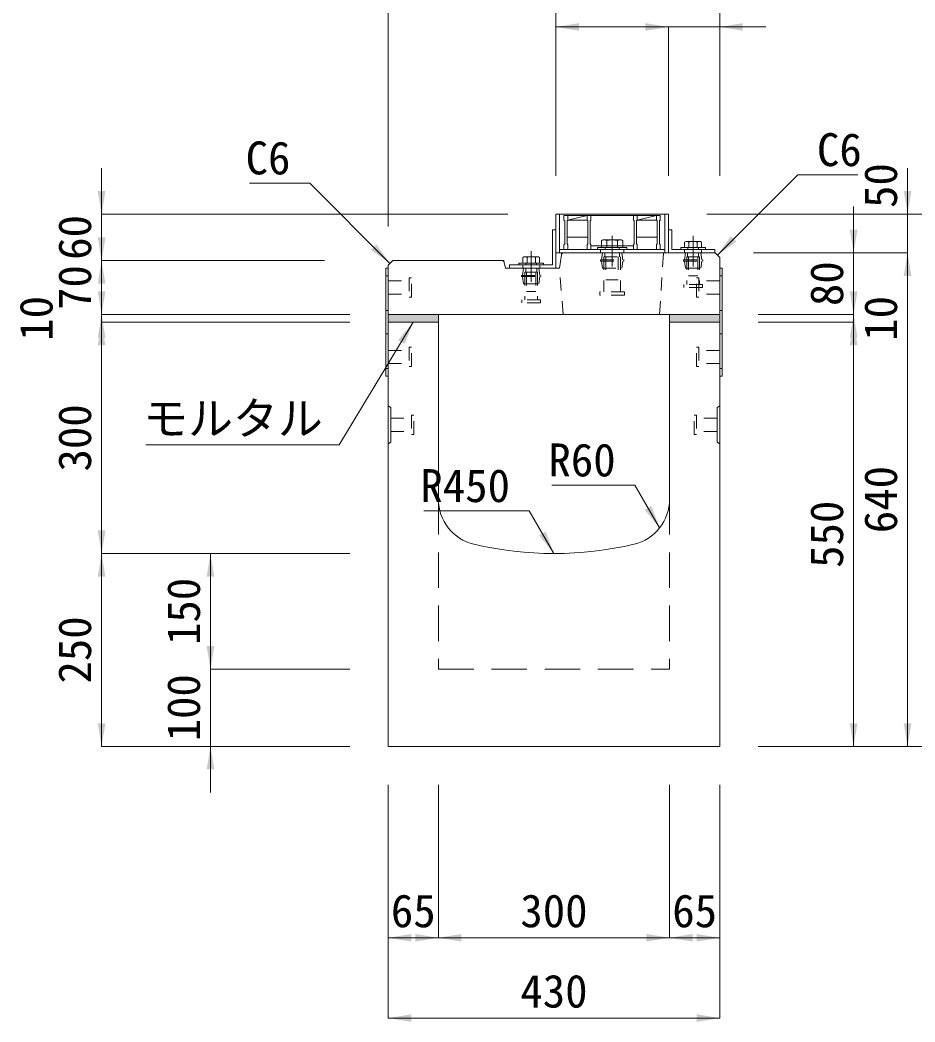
# Model space of a CAD drawing. Units: millimetres at full size. Extents: x -1934 to 78146, y -143454 to -112471.
# Drawn here: x 591 to 1752, y -134766 to -133467 of the extents above; entities that cross this region are included whole.
import ezdxf
from ezdxf.enums import TextEntityAlignment as Align

# ---------------------------------------------------------------- set-up
doc = ezdxf.new("R2010")
doc.units = ezdxf.units.MM
doc.header["$LTSCALE"] = 23
for name, pattern in [('CHAIN', [18.5, 12, -1.5, 3.5, -1.5]), ('USER1', [3, 2, -1]), ('USER2', [1.35, 0.75, -0.6])]:
    doc.linetypes.add(name, pattern=pattern)
for name, color, linetype, lineweight in [('インサート', 92, 'USER2', 9), ('グレーチング', 7, 'Continuous', 9), ('ジョイント', 7, 'Continuous', 5), ('モルタル', 7, 'Continuous', 13), ('作業エリア', 11, 'Continuous', 13), ('受枠', 3, 'Continuous', 13), ('寸法線', 7, 'Continuous', 13), ('引出線', 4, 'Continuous', 13), ('本体', 2, 'Continuous', 13)]:
    doc.layers.add(name, color=color, linetype=linetype, lineweight=lineweight)
doc.layers.add('ハッチング_モルタル', color=30, linetype='Continuous')
doc.styles.add('ＭＳ ゴシック', font='')
doc.styles.get('ＭＳ ゴシック').set_extended_font_data('MS Gothic')

# ---------------------------------------------------------------- blocks, each defined once
blk = doc.blocks.new('filled_arrow')
at = {"color": 0, "linetype": 'Continuous', "lineweight": -2}
blk.add_solid([(7.5, 1.25), (0, 0), (7.5, -1.25)], dxfattribs=at)

msp = doc.modelspace()

# ---------------------------------------------------------------- hatches: boundary and pattern name
at = {"layer": 'ハッチング_モルタル'}
for points in [[(1068.76, -133848.69), (1068.76, -133858.69), (1133.76, -133858.69), (1133.76, -133848.69)], [(1433.76, -133848.69), (1433.76, -133858.69), (1498.76, -133858.69), (1498.76, -133848.69)]]:
    msp.add_hatch(color=256, dxfattribs=at).paths.add_polyline_path(points)

# ---------------------------------------------------------------- linework, layer by layer
at = {"layer": 'インサート', "linetype": 'Continuous'}
for p, q in [((1378.26, -133761.89), (1340.26, -133761.89)), ((1340.26, -133761.89), (1340.26, -133764.19)), ((1378.26, -133761.89), (1378.26, -133764.19)), ((1448.26, -133761.89), (1480.26, -133761.89)), ((1448.26, -133761.89), (1448.26, -133764.19)), ((1480.26, -133761.89), (1480.26, -133764.19)), ((1378.26, -133764.19), (1340.26, -133764.19)), ((1448.26, -133764.19), (1480.26, -133764.19)), ((1238.26, -133781.89), (1270.26, -133781.89)), ((1238.26, -133781.89), (1238.26, -133784.19)), ((1238.26, -133784.19), (1270.26, -133784.19)), ((1270.26, -133781.89), (1270.26, -133784.19))]:
    msp.add_line(p, q, dxfattribs=at)
at = {"layer": 'インサート', "linetype": 'Continuous', "lineweight": 13}
for p, q in [((1347.27, -133751.89), (1345.41, -133752.73)), ((1345.41, -133752.73), (1345.41, -133761.89)), ((1373.11, -133761.89), (1345.41, -133761.89)), ((1371.26, -133751.89), (1347.27, -133751.89)), ((1371.26, -133751.89), (1373.11, -133752.73)), ((1373.11, -133752.73), (1373.11, -133761.89)), ((1454.78, -133753.89), (1453.31, -133754.73)), ((1453.31, -133754.73), (1453.31, -133761.89)), ((1453.31, -133761.89), (1475.21, -133761.89)), ((1454.78, -133753.89), (1473.75, -133753.89)), ((1473.75, -133753.89), (1475.21, -133754.73)), ((1475.21, -133754.73), (1475.21, -133761.89)), ((1244.78, -133773.89), (1243.31, -133774.73)), ((1243.31, -133774.73), (1243.31, -133781.89)), ((1244.78, -133773.89), (1263.75, -133773.89)), ((1263.75, -133773.89), (1265.21, -133774.73)), ((1265.21, -133774.73), (1265.21, -133781.89)), ((1243.31, -133781.89), (1265.21, -133781.89))]:
    msp.add_line(p, q, dxfattribs=at)
at = {"layer": 'インサート'}
for p, q in [((1350.26, -133761.89), (1350.26, -133764.19)), ((1368.26, -133761.89), (1368.26, -133764.19)), ((1457.26, -133761.89), (1457.26, -133764.19)), ((1471.26, -133761.89), (1471.26, -133764.19)), ((1345.51, -133777.94), (1346.76, -133768.69)), ((1346.76, -133768.69), (1371.76, -133768.69)), ((1348.36, -133773.69), (1370.16, -133773.69)), ((1348.36, -133773.69), (1348.36, -133819.19)), ((1349.81, -133768.69), (1349.81, -133773.69)), ((1351.26, -133773.69), (1351.26, -133803.69)), ((1367.26, -133773.69), (1367.26, -133803.69)), ((1368.71, -133768.69), (1368.71, -133773.69)), ((1370.16, -133773.69), (1370.16, -133819.19)), ((1373.01, -133777.94), (1371.76, -133768.69)), ((1453.01, -133777.94), (1454.26, -133768.69)), ((1454.26, -133768.69), (1474.26, -133768.69)), ((1456.01, -133773.69), (1472.51, -133773.69)), ((1456.01, -133773.69), (1456.01, -133809.69)), ((1457.14, -133768.69), (1457.14, -133773.69)), ((1458.26, -133773.69), (1458.26, -133798.69)), ((1470.26, -133773.69), (1470.26, -133798.69)), ((1471.39, -133768.69), (1471.39, -133773.69)), ((1472.51, -133773.69), (1472.51, -133809.69)), ((1475.51, -133777.94), (1474.26, -133768.69)), ((1247.26, -133781.89), (1247.26, -133784.19)), ((1261.26, -133781.89), (1261.26, -133784.19)), ((1344.26, -133777.94), (1374.26, -133777.94)), ((1344.26, -133777.94), (1344.26, -133779.44)), ((1344.26, -133779.44), (1374.26, -133779.44)), ((1345.51, -133779.44), (1346.76, -133788.69)), ((1373.01, -133779.44), (1371.76, -133788.69)), ((1374.26, -133777.94), (1374.26, -133779.44)), ((1451.76, -133777.94), (1476.76, -133777.94)), ((1451.76, -133777.94), (1451.76, -133779.44)), ((1451.76, -133779.44), (1476.76, -133779.44)), ((1453.01, -133779.44), (1454.26, -133788.69)), ((1475.51, -133779.44), (1474.26, -133788.69)), ((1476.76, -133777.94), (1476.76, -133779.44)), ((1241.76, -133797.94), (1266.76, -133797.94)), ((1241.76, -133797.94), (1241.76, -133799.44)), ((1241.76, -133799.44), (1266.76, -133799.44)), ((1243.01, -133797.94), (1244.26, -133788.69)), ((1243.01, -133799.44), (1244.26, -133808.69)), ((1244.26, -133788.69), (1264.26, -133788.69)), ((1246.01, -133793.69), (1262.51, -133793.69)), ((1246.01, -133793.69), (1246.01, -133829.69)), ((1247.14, -133788.69), (1247.14, -133793.69)), ((1248.26, -133793.69), (1248.26, -133818.69)), ((1260.26, -133793.69), (1260.26, -133818.69)), ((1261.39, -133788.69), (1261.39, -133793.69)), ((1262.51, -133793.69), (1262.51, -133829.69)), ((1265.51, -133797.94), (1264.26, -133788.69)), ((1265.51, -133799.44), (1264.26, -133808.69)), ((1266.76, -133797.94), (1266.76, -133799.44)), ((1346.76, -133788.69), (1371.76, -133788.69)), ((1454.26, -133788.69), (1474.26, -133788.69)), ((1458.26, -133798.69), (1470.26, -133798.69)), ((1068.76, -133805.19), (1095.76, -133805.19)), ((1068.76, -133805.19), (1068.76, -133822.19)), ((1098.76, -133801.19), (1095.76, -133801.19)), ((1095.76, -133801.19), (1095.76, -133826.19)), ((1098.76, -133826.19), (1098.76, -133801.19)), ((1244.26, -133808.69), (1264.26, -133808.69)), ((1351.26, -133803.69), (1367.26, -133803.69)), ((1452.26, -133813.69), (1452.26, -133809.69)), ((1476.26, -133809.69), (1452.26, -133809.69)), ((1476.26, -133813.69), (1452.26, -133813.69)), ((1468.76, -133801.19), (1471.76, -133801.19)), ((1468.76, -133826.19), (1468.76, -133801.19)), ((1471.76, -133801.19), (1471.76, -133826.19)), ((1498.76, -133805.19), (1471.76, -133805.19)), ((1476.26, -133809.69), (1476.26, -133813.69)), ((1498.76, -133805.19), (1498.76, -133822.19)), ((1068.76, -133822.19), (1095.76, -133822.19)), ((1095.76, -133826.19), (1098.76, -133826.19)), ((1248.26, -133818.69), (1260.26, -133818.69)), ((1343.26, -133823.69), (1343.26, -133819.19)), ((1375.26, -133819.19), (1343.26, -133819.19)), ((1375.26, -133823.69), (1343.26, -133823.69)), ((1375.26, -133819.19), (1375.26, -133823.69)), ((1471.76, -133826.19), (1468.76, -133826.19)), ((1498.76, -133822.19), (1471.76, -133822.19)), ((1242.26, -133833.69), (1242.26, -133829.69)), ((1266.26, -133829.69), (1242.26, -133829.69)), ((1266.26, -133833.69), (1242.26, -133833.69)), ((1266.26, -133829.69), (1266.26, -133833.69)), ((1098.76, -133891.19), (1095.76, -133891.19)), ((1095.76, -133891.19), (1095.76, -133916.19)), ((1098.76, -133916.19), (1098.76, -133891.19)), ((1468.76, -133891.19), (1471.76, -133891.19)), ((1468.76, -133916.19), (1468.76, -133891.19)), ((1471.76, -133891.19), (1471.76, -133916.19)), ((1068.76, -133895.19), (1095.76, -133895.19)), ((1068.76, -133895.19), (1068.76, -133912.19)), ((1498.76, -133895.19), (1471.76, -133895.19)), ((1498.76, -133895.19), (1498.76, -133912.19)), ((1068.76, -133912.19), (1095.76, -133912.19)), ((1095.76, -133916.19), (1098.76, -133916.19)), ((1471.76, -133916.19), (1468.76, -133916.19)), ((1498.76, -133912.19), (1471.76, -133912.19)), ((1101.96, -133979.19), (1098.96, -133979.19)), ((1098.96, -133979.19), (1098.96, -134004.19)), ((1101.96, -134004.19), (1101.96, -133979.19)), ((1465.56, -133979.19), (1468.56, -133979.19)), ((1465.56, -134004.19), (1465.56, -133979.19)), ((1468.56, -133979.19), (1468.56, -134004.19)), ((1071.96, -133983.19), (1098.96, -133983.19)), ((1071.96, -133983.19), (1071.96, -134000.19)), ((1495.56, -133983.19), (1468.56, -133983.19)), ((1495.56, -133983.19), (1495.56, -134000.19)), ((1071.96, -134000.19), (1098.96, -134000.19)), ((1098.96, -134004.19), (1101.96, -134004.19)), ((1468.56, -134004.19), (1465.56, -134004.19)), ((1495.56, -134000.19), (1468.56, -134000.19))]:
    msp.add_line(p, q, dxfattribs=at)
at = {"layer": 'インサート', "linetype": 'Continuous', "lineweight": 5}
for p, q in [((1352.34, -133752.73), (1352.34, -133761.89)), ((1366.19, -133752.73), (1366.19, -133761.89)), ((1458.79, -133754.73), (1458.79, -133761.89)), ((1469.74, -133754.73), (1469.74, -133761.89)), ((1248.79, -133774.73), (1248.79, -133781.89)), ((1259.74, -133774.73), (1259.74, -133781.89))]:
    msp.add_line(p, q, dxfattribs=at)
for centre, radius, start, end in [((1348.88, -133759.39), 7.5, 62.50883, 117.49117), ((1359.26, -133780.62), 28.73, 76.05376, 103.94624), ((1369.65, -133759.39), 7.5, 62.50883, 117.49117), ((1456.05, -133758.73), 4.85, 55.61575, 124.38425), ((1464.26, -133772), 18.12, 72.41205, 107.58795), ((1472.48, -133758.73), 4.85, 55.61575, 124.38425), ((1246.05, -133778.73), 4.85, 55.61575, 124.38425), ((1254.26, -133792), 18.12, 72.41205, 107.58795), ((1262.48, -133778.73), 4.85, 55.61575, 124.38425)]:
    msp.add_arc(centre, radius, start, end, dxfattribs=at)
at = {"layer": 'グレーチング'}
for p, q in [((1296.76, -133720.19), (1296.76, -133726.19)), ((1296.76, -133720.19), (1421.76, -133720.19)), ((1301.76, -133720.19), (1301.76, -133726.19)), ((1301.76, -133726.19), (1326.76, -133720.19)), ((1326.76, -133720.19), (1326.76, -133726.19)), ((1331.76, -133720.19), (1331.76, -133726.19)), ((1386.76, -133720.19), (1386.76, -133726.19)), ((1391.76, -133726.19), (1416.76, -133720.19)), ((1391.76, -133720.19), (1391.76, -133726.19)), ((1416.76, -133720.19), (1416.76, -133726.19)), ((1421.76, -133720.19), (1421.76, -133726.19)), ((1296.76, -133726.19), (1297.76, -133727.19)), ((1297.76, -133727.19), (1297.76, -133757.19)), ((1301.76, -133726.19), (1300.76, -133727.19)), ((1300.76, -133727.19), (1300.76, -133757.19)), ((1301.76, -133726.19), (1326.76, -133726.19)), ((1326.76, -133726.19), (1327.76, -133727.19)), ((1327.76, -133727.19), (1327.76, -133757.19)), ((1331.76, -133726.19), (1330.76, -133727.19)), ((1330.76, -133727.19), (1330.76, -133757.19)), ((1386.76, -133726.19), (1387.76, -133727.19)), ((1387.76, -133727.19), (1387.76, -133757.19)), ((1391.76, -133726.19), (1390.76, -133727.19)), ((1390.76, -133727.19), (1390.76, -133757.19)), ((1391.76, -133726.19), (1416.76, -133726.19)), ((1416.76, -133726.19), (1417.76, -133727.19)), ((1417.76, -133727.19), (1417.76, -133757.19)), ((1421.76, -133726.19), (1420.76, -133727.19)), ((1420.76, -133727.19), (1420.76, -133757.19)), ((1327.76, -133748.19), (1300.76, -133748.19)), ((1417.76, -133748.19), (1390.76, -133748.19)), ((1296.76, -133758.19), (1297.76, -133757.19)), ((1296.76, -133764.19), (1296.76, -133758.19)), ((1301.76, -133758.19), (1300.76, -133757.19)), ((1301.76, -133764.19), (1301.76, -133758.19)), ((1326.76, -133758.19), (1327.76, -133757.19)), ((1326.76, -133764.19), (1326.76, -133758.19)), ((1331.76, -133758.19), (1330.76, -133757.19)), ((1331.76, -133764.19), (1331.76, -133758.19)), ((1386.76, -133759.69), (1331.76, -133759.69)), ((1386.76, -133758.19), (1387.76, -133757.19)), ((1386.76, -133764.19), (1386.76, -133758.19)), ((1391.76, -133758.19), (1390.76, -133757.19)), ((1391.76, -133764.19), (1391.76, -133758.19)), ((1416.76, -133758.19), (1417.76, -133757.19)), ((1416.76, -133764.19), (1416.76, -133758.19)), ((1421.76, -133758.19), (1420.76, -133757.19)), ((1421.76, -133764.19), (1421.76, -133758.19)), ((1296.76, -133764.19), (1301.76, -133764.19)), ((1326.76, -133764.19), (1331.76, -133764.19)), ((1386.76, -133764.19), (1391.76, -133764.19)), ((1416.76, -133764.19), (1421.76, -133764.19))]:
    msp.add_line(p, q, dxfattribs=at)
at = {"layer": 'ジョイント'}
for p, q in [((1065.56, -133788.69), (1068.76, -133788.69)), ((1065.56, -133788.69), (1065.56, -133928.69)), ((1068.76, -133788.69), (1068.76, -133928.69)), ((1498.76, -133788.69), (1501.96, -133788.69)), ((1498.76, -133788.69), (1498.76, -133928.69)), ((1501.96, -133788.69), (1501.96, -133928.69)), ((1065.56, -133928.69), (1068.76, -133928.69)), ((1498.76, -133928.69), (1501.96, -133928.69))]:
    msp.add_line(p, q, dxfattribs=at)
at = {"layer": 'ジョイント', "linetype": 'USER2'}
for p, q in [((1065.56, -133798.69), (1068.76, -133798.69)), ((1498.76, -133798.69), (1501.96, -133798.69)), ((1065.56, -133843.69), (1068.76, -133843.69)), ((1498.76, -133843.69), (1501.96, -133843.69)), ((1065.56, -133873.69), (1068.76, -133873.69)), ((1498.76, -133873.69), (1501.96, -133873.69)), ((1065.56, -133918.69), (1068.76, -133918.69)), ((1498.76, -133918.69), (1501.96, -133918.69))]:
    msp.add_line(p, q, dxfattribs=at)
at = {"layer": 'モルタル'}
for points in [[(1068.76, -133848.69), (1133.76, -133848.69), (1133.76, -133858.69), (1068.76, -133858.69)], [(1433.76, -133848.69), (1498.76, -133848.69), (1498.76, -133858.69), (1433.76, -133858.69)]]:
    msp.add_lwpolyline(points, close=True, dxfattribs=at)
at = {"layer": '作業エリア'}
for p, q in [((1293.38, -133771.24), (1293.76, -133768.69)), ((1293.76, -133768.69), (1296.35, -133768.69)), ((1216.3, -133778.69), (1218.76, -133778.69)), ((1218.76, -133778.69), (1219.25, -133781.1))]:
    msp.add_line(p, q, dxfattribs=at)
at = {"layer": '受枠'}
for p, q in [((1286.26, -133718.69), (1432.26, -133718.69)), ((1286.26, -133718.69), (1286.26, -133768.69)), ((1290.76, -133718.69), (1290.76, -133768.69)), ((1427.76, -133718.69), (1427.76, -133768.69)), ((1432.26, -133718.69), (1432.26, -133768.69)), ((1281.76, -133784.19), (1281.76, -133738.69)), ((1281.76, -133738.69), (1286.26, -133738.69)), ((1286.26, -133738.69), (1286.26, -133788.69)), ((1436.76, -133738.69), (1432.26, -133738.69)), ((1436.76, -133764.19), (1436.76, -133738.69)), ((1286.26, -133768.69), (1432.26, -133768.69)), ((1290.76, -133764.19), (1427.76, -133764.19)), ((1432.26, -133768.69), (1492.26, -133768.69)), ((1492.26, -133764.19), (1436.76, -133764.19)), ((1492.26, -133768.69), (1492.26, -133764.19)), ((1226.26, -133788.69), (1226.26, -133784.19)), ((1226.26, -133784.19), (1281.76, -133784.19)), ((1286.26, -133788.69), (1226.26, -133788.69))]:
    msp.add_line(p, q, dxfattribs=at)
at = {"layer": '受枠', "linetype": 'CHAIN'}
for p, q in [((1359.26, -133746.44), (1359.26, -133786.44)), ((1464.26, -133746.44), (1464.26, -133786.44)), ((1254.26, -133766.44), (1254.26, -133806.44))]:
    msp.add_line(p, q, dxfattribs=at)
at = {"layer": '受枠', "linetype": 'USER2'}
for p, q in [((1344.26, -133764.19), (1344.26, -133768.69)), ((1374.26, -133764.19), (1374.26, -133768.69)), ((1453.26, -133764.19), (1453.26, -133768.69)), ((1475.26, -133764.19), (1475.26, -133768.69)), ((1243.26, -133784.19), (1243.26, -133788.69)), ((1265.26, -133784.19), (1265.26, -133788.69))]:
    msp.add_line(p, q, dxfattribs=at)
at = {"layer": '寸法線'}
for p, q in [((1068.76, -133734.69), (1068.76, -133385.69)), ((1286.26, -133668.69), (1286.26, -133385.69)), ((1286.26, -133668.69), (1286.26, -133385.69)), ((1498.76, -133668.69), (1498.76, -133385.69)), ((1286.26, -133475.78), (1432.26, -133475.78)), ((1286.26, -133668.69), (1286.26, -133475.78)), ((1372.26, -133475.78), (1558.76, -133475.78)), ((1432.26, -133668.69), (1432.26, -133475.78)), ((1432.26, -133668.69), (1432.26, -133475.78)), ((1498.76, -133668.69), (1498.76, -133475.78)), ((696.93, -133838.69), (696.93, -133658.69)), ((1742.52, -133828.69), (1742.52, -133658.69)), ((1672.52, -133908.69), (1672.52, -133708.69)), ((696.93, -133908.69), (696.93, -133718.69)), ((1223.76, -133718.69), (696.93, -133718.69)), ((1482.26, -133718.69), (1742.52, -133718.69)), ((1482.26, -133718.69), (1812.52, -133718.69)), ((1542.76, -133768.69), (1742.52, -133768.69)), ((1548.76, -133768.69), (1672.52, -133768.69)), ((1548.76, -133768.69), (1742.52, -133768.69)), ((1742.52, -134408.69), (1742.52, -133768.69)), ((986.26, -133778.69), (696.93, -133778.69)), ((986.26, -133778.69), (696.93, -133778.69)), ((696.93, -133788.69), (696.93, -133918.69)), ((1672.52, -133788.69), (1672.52, -133918.69)), ((1018.76, -133848.69), (696.93, -133848.69)), ((1018.76, -133848.69), (696.93, -133848.69)), ((1548.76, -133848.69), (1672.52, -133848.69)), ((1548.76, -133848.69), (1672.52, -133848.69)), ((1018.76, -133858.69), (696.93, -133858.69)), ((696.93, -133858.69), (696.93, -134158.69)), ((868.76, -133858.69), (696.93, -133858.69)), ((1548.76, -133858.69), (1672.52, -133858.69)), ((1548.76, -133858.69), (1672.52, -133858.69)), ((1672.52, -134408.69), (1672.52, -133858.69)), ((696.93, -134408.69), (696.93, -134158.69)), ((1018.76, -134158.69), (696.93, -134158.69)), ((1018.76, -134158.69), (696.93, -134158.69)), ((838.2, -134158.69), (838.2, -134308.69)), ((1018.76, -134158.69), (838.2, -134158.69)), ((838.2, -134248.69), (838.2, -134468.69)), ((1018.76, -134308.69), (838.2, -134308.69)), ((1018.76, -134308.69), (838.2, -134308.69)), ((1018.76, -134408.69), (696.93, -134408.69)), ((1018.76, -134408.69), (838.2, -134408.69)), ((1548.76, -134408.69), (1672.52, -134408.69)), ((1548.76, -134408.69), (1742.52, -134408.69)), ((1548.76, -134408.69), (1812.52, -134408.69)), ((1068.76, -134458.69), (1068.76, -134656.94)), ((1068.76, -134458.69), (1068.76, -134761.1)), ((1133.76, -134458.69), (1133.76, -134656.94)), ((1133.76, -134458.69), (1133.76, -134656.94)), ((1433.76, -134458.69), (1433.76, -134656.94)), ((1433.76, -134458.69), (1433.76, -134656.94)), ((1498.76, -134458.69), (1498.76, -134656.94)), ((1498.76, -134458.69), (1498.76, -134761.1)), ((1068.76, -134656.94), (1133.76, -134656.94)), ((1133.76, -134656.94), (1433.76, -134656.94)), ((1433.76, -134656.94), (1498.76, -134656.94)), ((1068.76, -134761.1), (1498.76, -134761.1))]:
    msp.add_line(p, q, dxfattribs=at)
at = {"layer": '引出線'}
for points in [[(1495.76, -133771.69), (1599.93, -133667.52), (1677.93, -133667.52)], [(1071.04, -133782.4), (966.88, -133678.24), (888.88, -133678.24)], [(1101.26, -133858.69), (1005.32, -134017.63), (754.41, -134017.63)], [(1420.83, -134125.37), (1388.81, -134069.9), (1281.12, -134069.9)], [(1283.76, -134158.69), (1251.74, -134103.22), (1114.81, -134103.22)]]:
    msp.add_lwpolyline(points, dxfattribs=at)
at = {"layer": '本体'}
for p, q in [((1293.38, -133771.24), (1290.76, -133788.69)), ((1296.35, -133768.69), (1492.76, -133768.69)), ((1492.76, -133768.69), (1498.76, -133774.69)), ((1498.76, -133774.69), (1498.76, -133848.69)), ((1068.76, -133784.69), (1074.76, -133778.69)), ((1068.76, -133784.69), (1068.76, -133848.69)), ((1074.76, -133778.69), (1216.3, -133778.69)), ((1219.25, -133781.1), (1220.76, -133788.69)), ((1220.76, -133788.69), (1290.76, -133788.69)), ((1068.76, -133848.69), (1498.76, -133848.69)), ((1068.76, -133858.69), (1068.76, -134408.69)), ((1068.76, -133858.69), (1133.76, -133858.69)), ((1133.76, -133858.69), (1133.76, -134088.16)), ((1433.76, -133858.69), (1498.76, -133858.69)), ((1433.76, -133858.69), (1433.76, -134088.16)), ((1498.76, -133858.69), (1498.76, -134408.69)), ((1068.76, -134408.69), (1498.76, -134408.69))]:
    msp.add_line(p, q, dxfattribs=at)
at = {"layer": '本体', "linetype": 'USER2', "lineweight": 15}
for p, q in [((1420.76, -133848.69), (1425.76, -133768.69)), ((1295.76, -133848.69), (1290.76, -133788.69))]:
    msp.add_line(p, q, dxfattribs=at)
at = {"layer": '本体', "lineweight": 9}
for p, q in [((1068.76, -133967.19), (1071.96, -133969.19)), ((1071.96, -133969.19), (1071.96, -134014.19)), ((1498.76, -133967.19), (1495.56, -133969.19)), ((1495.56, -133969.19), (1495.56, -134014.19)), ((1071.96, -134014.19), (1068.76, -134016.19)), ((1495.56, -134014.19), (1498.76, -134016.19))]:
    msp.add_line(p, q, dxfattribs=at)
at = {"layer": '本体', "linetype": 'USER1', "lineweight": 15}
for p, q in [((1133.76, -134088.16), (1133.76, -134308.69)), ((1433.76, -134088.16), (1433.76, -134308.69)), ((1133.76, -134308.69), (1433.76, -134308.69))]:
    msp.add_line(p, q, dxfattribs=at)
at = {"layer": '本体'}
for centre, radius, start, end in [((1296.35, -133771.69), 3, 90, 171.46923), ((1216.3, -133781.69), 3, 11.30993, 90), ((1193.76, -134088.16), 60, 180, 256.65764), ((1373.76, -134088.16), 60, 283.34236, 0), ((1283.76, -133708.69), 450, 256.65764, 283.34236)]:
    msp.add_arc(centre, radius, start, end, dxfattribs=at)

# ---------------------------------------------------------------- block references
at = {"layer": '寸法線', "xscale": 4, "yscale": 4}
for p in [(1286.26, -133475.78), (1498.76, -133475.78), (1068.76, -134656.94), (1133.76, -134656.94), (1433.76, -134656.94), (1068.76, -134761.1)]:
    msp.add_blockref('filled_arrow', p, dxfattribs=at)
for p, rotation in [((1432.26, -133475.78), 180), ((1432.26, -133475.78), 180), ((696.93, -133718.69), 90), ((1742.52, -133718.69), 90), ((696.93, -133778.69), 90), ((1672.52, -133768.69), 90), ((1742.52, -133768.69), 270), ((1742.52, -133768.69), 270), ((696.93, -133778.69), 270), ((696.93, -133848.69), 90), ((1672.52, -133848.69), 90), ((696.93, -133848.69), 270), ((1672.52, -133848.69), 270), ((696.93, -133858.69), 270), ((696.93, -133858.69), 270), ((1672.52, -133858.69), 270), ((1672.52, -133858.69), 270), ((696.93, -134158.69), 90), ((696.93, -134158.69), 270), ((838.2, -134158.69), 270), ((838.2, -134308.69), 90), ((838.2, -134308.69), 90), ((696.93, -134408.69), 90), ((1672.52, -134408.69), 90), ((1742.52, -134408.69), 90), ((838.2, -134408.69), 270), ((1133.76, -134656.94), 180), ((1433.76, -134656.94), 180), ((1498.76, -134656.94), 180), ((1498.76, -134761.1), 180)]:
    msp.add_blockref('filled_arrow', p, dxfattribs=dict(at, rotation=rotation))
at = {"layer": '引出線', "xscale": 4, "yscale": 4}
for p, rotation in [((1495.76, -133771.69), 45), ((1071.04, -133782.4), 135), ((1101.26, -133858.69), 238.9), ((1420.83, -134125.37), 120), ((1283.76, -134158.69), 120)]:
    msp.add_blockref('filled_arrow', p, dxfattribs=dict(at, rotation=rotation))

# ---------------------------------------------------------------- texts
at = {"layer": '寸法線', "style": 'ＭＳ ゴシック'}
for s, p in [('50', (1707.52, -133681.45)), ('60', (661.93, -133748.69)), ('70', (661.93, -133813.69)), ('80', (1637.52, -133808.69)), ('10', (611.93, -133853.69)), ('10', (1707.52, -133853.69)), ('300', (661.93, -134008.69)), ('640', (1707.52, -134088.69)), ('550', (1637.52, -134133.69)), ('150', (803.2, -134233.69)), ('250', (661.93, -134283.69)), ('100', (803.2, -134358.69))]:
    msp.add_text(s, height=42.72, rotation=90, dxfattribs=at).set_placement(p, align=Align.MIDDLE_CENTER)
for s, p in [('65', (1101.26, -134621.94)), ('300', (1283.76, -134621.94)), ('65', (1466.26, -134621.94)), ('430', (1283.76, -134726.1))]:
    msp.add_text(s, height=42.72, dxfattribs=at).set_placement(p, align=Align.MIDDLE_CENTER)
at = {"layer": '引出線', "style": 'ＭＳ ゴシック'}
msp.add_text('C6', height=42.72, dxfattribs=at).set_placement((1624.93, -133613.52), align=Align.TOP_LEFT)
for s, p in [('C6', (941.88, -133624.24)), ('R60', (1363.81, -134015.9)), ('R450', (1226.74, -134049.22))]:
    msp.add_text(s, height=42.72, dxfattribs=at).set_placement(p, align=Align.TOP_RIGHT)
msp.add_text('モルタル', height=42.72, dxfattribs=at).set_placement((867.36, -133962.04), align=Align.TOP_CENTER)

doc.saveas('drawing.dxf')
